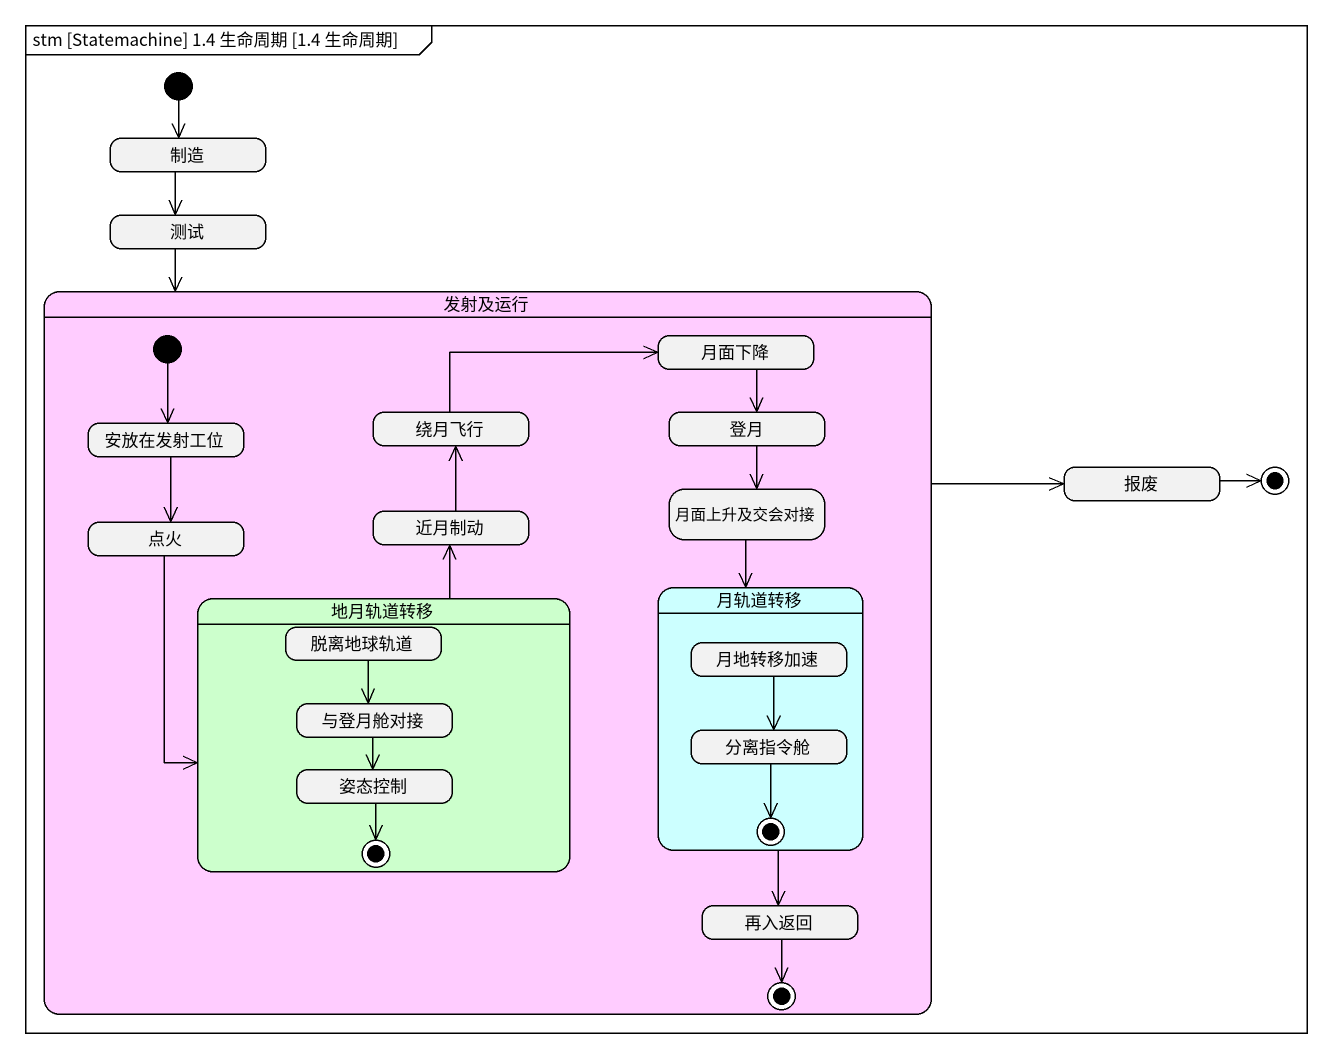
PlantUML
@startuml
mainframe stm [Statemachine] 1.4 生命周期 [1.4 生命周期]
hide empty description
state 制造
state 测试
state 发射及运行 #FFCCFF {
  state 月面下降
  state 绕月飞行
  state 登月
  state 安放在发射工位
  state 点火
  state 近月制动
  state 月面上升及交会对接
  state 地月轨道转移 #CCFFCC {
    state 脱离地球轨道
    state 与登月舱对接
    state 姿态控制
    姿态控制 --> [*]
  }
  state 月轨道转移 #CCFFFF {
    state 月地转移加速
    state 分离指令舱
    分离指令舱 --> [*]
  }
  state 再入返回
  [*] --> 安放在发射工位
  再入返回 --> [*]
}
state 报废
[*] --> 制造
制造 --> 测试
测试 --> 发射及运行
发射及运行 -right-> 报废
月面下降 --> 登月
绕月飞行 -right-> 月面下降
登月 --> 月面上升及交会对接
安放在发射工位 --> 点火
点火 --> 地月轨道转移
近月制动 -up-> 绕月飞行
月面上升及交会对接 --> 月轨道转移
地月轨道转移 -up-> 近月制动
脱离地球轨道 --> 与登月舱对接
月轨道转移 --> 再入返回
月地转移加速 --> 分离指令舱
与登月舱对接 --> 姿态控制
报废 -right-> [*]
@enduml
